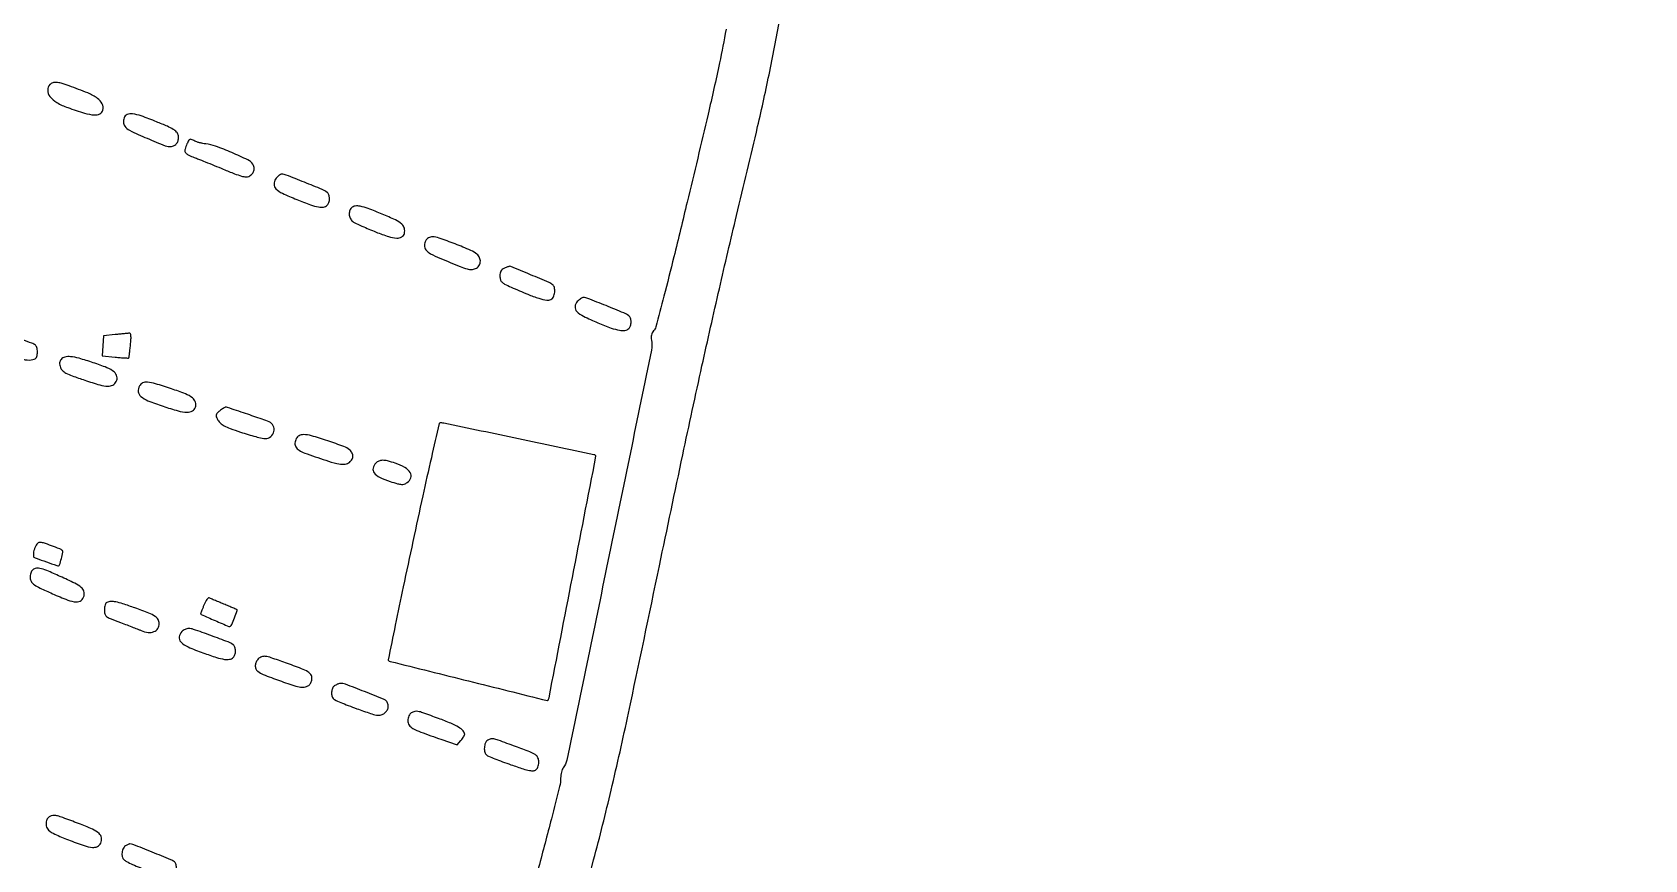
# Model space of a CAD drawing. Header units: metres. Extents: x 244 to 6504, y 133 to 4776.
# Drawn here: x 3806 to 4352, y 1086 to 1366 of the extents above; entities that cross this region are included whole.
import ezdxf

# ---------------------------------------------------------------- set-up
doc = ezdxf.new("R2010")
doc.units = ezdxf.units.M
doc.header["$MEASUREMENT"] = 0

msp = doc.modelspace()

# ---------------------------------------------------------------- linework, layer by layer
for points in [[(3073.43, 1797.58, -0.000015), (3212.47, 1744.26, -0.000001), (3356.48, 1689.04, -0.090549)], [(3368.99, 1721.3, 0.009906), (3366.1, 1712.52, -0.001067), (3364.33, 1706.81, -0.001723), (3362.8, 1701.96, -0.000256), (3361.42, 1697.66, -0.119228), (3361.26, 1697.41, -0.295746), (3360.94, 1697.34, -0.000001), (3222.9, 1750.06, -0.000075), (3098.13, 1797.73, -0.00214)], [(2390.74, 4302.36, -0.000001), (2436.6, 4383.87, -0.253439)], [(5649.78, 2908.29, -0.000001), (5592.12, 2927.27, -0.000136)], [(2358.85, 2292.47, -0.000002), (2402.87, 2275.77, -0.000001), (2455, 2255.99, -0.000469)], [(2661.8, 3304.26, -0.000001), (2697.55, 3290.75, -0.000089)], [(2166.88, 2385.74, -0.000003), (2059.01, 2428.09, -0.099946)], [(2836.31, 1902.63, -0.000001), (2798.12, 1918.05, -0.081722)], [(2910.82, 2101.23, -0.000002), (2871.64, 2116.15, -0.08954)], [(2835.59, 1257.96, 0.000001), (2811.6, 1266.94)], [(2724.87, 2153.38, -0.00001), (2851.52, 2105.29, -0.308463)], [(3433.83, 1894.18, -0.000012), (3289.85, 1953, -0.000025), (3146.63, 2011.53, -0.11823)], [(2592.86, 1267.89, -0.000002), (2552.45, 1283.32, -0.105537)], [(3734.93, 1774.32, -0.000007), (3697.02, 1788.85, -0.036058)], [(4102.26, 1718.24, 0.025724), (4102.24, 1717.05, -0.052527), (4102.01, 1713.85, -0.000214), (4095.69, 1678.74, -0.000061), (4089.16, 1642.58, -0.212207), (4088.67, 1641.87, -0.229261), (4088.57, 1641.86, -0.000003), (4069.13, 1648.86, -0.000251), (4047.72, 1656.59, -0.000151), (4022.31, 1665.79, -0.001957), (3986.05, 1679.08, -0.000933), (3939.51, 1696.45, -0.000837), (3885.68, 1716.76, -0.000632), (3826.61, 1739.25, -0.000098), (3776.91, 1758.25, -0.000161)], [(3121.11, 1058.8, -0.000012), (2978.85, 1116.92, -0.000024), (2837.26, 1174.78, -0.126636)], [(3986.06, 1048.71, 0.00194), (3996.04, 1085.66, 0.007015), (4001.97, 1109.29, 0.005701), (4007.81, 1135.33, 0.000966), (4018.29, 1185.17, -0.000991), (4026.18, 1222.71, -0.00189), (4032.69, 1252.84, -0.002255), (4038.56, 1278.91, -0.002586), (4044.4, 1303.75, 0.001763), (4051.51, 1333.77, 0.006824), (4055.6, 1352.47, 0.006852), (4059.17, 1371.23, 0.001788)], [(4040.81, 1366.72, -0.007138), (4038.6, 1355.33, -0.006243), (4034.75, 1337.95, -0.001369), (4027.66, 1308.19, -0.001278), (4023.17, 1289.72, -0.003275), (4019.79, 1276.38, -0.001203), (4017.05, 1265.98, -0.119605), (4016.34, 1264.66, 0.057273), (4015.85, 1263.98, 0.06714), (4015.56, 1263.25, 0.064507), (4015.48, 1262.44, 0.047459), (4015.58, 1261.54, -0.103274), (4015.59, 1258.18, -0.000118), (4001.33, 1188.92, -0.000099), (3986.98, 1119.42, -0.124443), (3985.76, 1116.89, 0.083335), (3985.42, 1116.32, 0.030795), (3985.14, 1115.42, 0.02949), (3984.94, 1114.38, 0.031334), (3984.88, 1113.35, -0.061267), (3984.53, 1110.54, -0.002029), (3981.75, 1099.6, -0.002481), (3977.41, 1083.14, -0.000504), (3969.55, 1054.01, -0.005326)]]:
    msp.add_lwpolyline(points, format="xyb")
for points in [[(3812.12, 1348, 0.205287), (3811.36, 1346.1, 0.160274), (3812.11, 1343.99, 0.096328), (3814.49, 1341.91, 0.04647), (3818.17, 1340.21, 0.011498), (3823.84, 1338.34, 0.056473), (3827.15, 1337.73, 0.135225), (3829.05, 1338.12, 0.226386), (3830.03, 1339.39, 0.16632), (3829.77, 1341.52, 0.125871), (3828.25, 1343.34, 0.059157), (3824.94, 1345.16, 0.011996), (3818.67, 1347.54, 0.012707), (3815.93, 1348.42, 0.054188), (3814.24, 1348.73, 0.097255), (3813.06, 1348.58, 0.117618)], [(3837.2, 1336.71, 0.053015), (3837, 1335.98, 0.0622), (3836.98, 1335.26, 0.062992), (3837.13, 1334.57, 0.056533), (3837.45, 1333.91, 0.141631), (3839.04, 1332.52, 0.008107), (3845.02, 1329.81, 0.00846), (3851.08, 1327.32, 0.131599), (3853.29, 1327.07, 0.112263), (3854.42, 1327.51, 0.116029), (3855.23, 1328.4, 0.106788), (3855.6, 1329.61, 0.083294), (3855.49, 1331, 0.133706), (3854.96, 1331.95, 0.062358), (3853.83, 1332.84, 0.032903), (3851.85, 1333.87, 0.006764), (3848.21, 1335.4, 0.010712), (3843.02, 1337.38, 0.056301), (3840.05, 1338.08, 0.13226), (3838.27, 1337.82, 0.200759)], [(3858.46, 1327.9, 0.03713), (3857.82, 1326.17, 0.181295), (3857.9, 1325.14, 0.1642), (3858.65, 1324.37, 0.029203), (3860.51, 1323.53, -0.004294), (3862.06, 1322.92, -0.000964), (3864.68, 1321.86, -0.000999), (3867.71, 1320.63, -0.000967), (3870.76, 1319.37, 0.005869), (3874.58, 1317.83, 0.024814), (3876.93, 1317.05, 0.041549), (3878.48, 1316.76, 0.150163), (3879.46, 1316.95, 0.083168), (3880.52, 1317.77, 0.113559), (3881.13, 1318.82, 0.120271), (3881.19, 1319.97, 0.101093), (3880.73, 1321.11, 0.135735), (3879.11, 1322.51, 0.009763), (3873.66, 1324.98, 0.013381), (3868.16, 1327.17, 0.063757), (3864.86, 1327.92, -0.020405), (3863.83, 1328.07, -0.016992), (3862.75, 1328.3, -0.017327), (3861.77, 1328.58, -0.043832), (3861.1, 1328.87, 0.016287), (3859.93, 1329.45, 0.197798), (3859.44, 1329.47, 0.185182), (3859.07, 1329.14, 0.013996)], [(3888.46, 1316.05, 0.144616), (3887.92, 1314.26, 0.204264), (3888.56, 1312.74, 0.083875), (3890.77, 1311.22, 0.013489), (3895.6, 1309.13, 0.007872), (3900.3, 1307.33, 0.0413), (3902.96, 1306.59, 0.085269), (3904.69, 1306.57, 0.158885), (3905.92, 1307.19, 0.121634), (3906.49, 1308.15, 0.077376), (3906.68, 1309.44, 0.079483), (3906.47, 1310.69, 0.145899), (3905.88, 1311.53, 0.068358), (3904.22, 1312.5, 0.00325), (3898.2, 1314.95, 0.002585), (3892.04, 1317.38, 0.092773), (3890.54, 1317.66, 0.119532), (3890.07, 1317.55, 0.046079), (3889.51, 1317.19, 0.042267), (3888.94, 1316.67, 0.040455)], [(3914.13, 1306.27, 0.128172), (3913.48, 1305.16, 0.105458), (3913.39, 1303.79, 0.102069), (3913.87, 1302.47, 0.112338), (3914.83, 1301.5, 0.03319), (3915.75, 1300.99, 0.004882), (3917.68, 1300.1, 0.005492), (3919.99, 1299.1, 0.004693), (3922.45, 1298.1, 0.017028), (3926.68, 1296.58, 0.065423), (3929.43, 1296.08, 0.13651), (3931.12, 1296.46, 0.208338), (3932.03, 1297.63, 0.130376), (3932.03, 1299.37, 0.148625), (3931.14, 1300.79, 0.069478), (3929, 1302.19, 0.012047), (3924.55, 1304.16, 0.007519), (3919.77, 1306.05, 0.040607), (3917.08, 1306.83, 0.085225), (3915.36, 1306.88, 0.16268)], [(3939.23, 1295.25, 0.119913), (3938.79, 1293.55, 0.174689), (3939.29, 1292.1, 0.100068), (3940.91, 1290.75, 0.025163), (3944.04, 1289.26, 0.001711), (3950.87, 1286.46, 0.025997), (3953.29, 1285.62, 0.081144), (3954.75, 1285.44, 0.096883), (3956.1, 1285.76, 0.129612), (3957.2, 1286.66, 0.134334), (3957.7, 1287.97, 0.127902), (3957.47, 1289.41, 0.112015), (3956.56, 1290.63, 0.077249), (3954.51, 1291.9, 0.007778), (3949.16, 1294.07, 0.007385), (3943.74, 1296.08, 0.085273), (3941.51, 1296.46, 0.066518), (3940.83, 1296.37, 0.056282), (3940.17, 1296.11, 0.05839), (3939.6, 1295.71, 0.089118)], [(3965.83, 1285.84, 0.067724), (3965.14, 1285.45, 0.101558), (3964.68, 1284.92, 0.088024), (3964.42, 1284.2, 0.040545), (3964.34, 1283.2, 0.063357), (3964.49, 1282.01, 0.136076), (3964.95, 1281.21, 0.077868), (3965.94, 1280.5, 0.011613), (3968.15, 1279.46, 0.006922), (3973.75, 1277.05, 0.022699), (3977.53, 1275.69, 0.031718), (3980.16, 1275.05, 0.167935), (3981.6, 1275.28, 0.163722), (3982.47, 1276.2, 0.084967), (3982.88, 1277.75, 0.085529), (3982.75, 1279.33, 0.169959), (3982.06, 1280.37, 0.061554), (3980.97, 1281, 0.001059), (3974.63, 1283.68, 0.00044), (3967.99, 1286.45, 0.167394), (3967.48, 1286.48, 0.025223), (3967.37, 1286.45, 0.000768), (3966.93, 1286.28, 0.001514), (3966.42, 1286.08, 0.001046)], [(3990.51, 1274.6, 0.164434), (3989.76, 1272.87, 0.215867), (3990.33, 1271.27, 0.087097), (3992.63, 1269.6, 0.01621), (3997.41, 1267.44, 0.009425), (4002.01, 1265.64, 0.042143), (4004.8, 1264.87, 0.080901), (4006.64, 1264.82, 0.163436), (4007.93, 1265.46, 0.121591), (4008.51, 1266.42, 0.077427), (4008.7, 1267.71, 0.079819), (4008.49, 1268.95, 0.149344), (4007.9, 1269.77, 0.06414), (4006.24, 1270.73, 0.002964), (4000.22, 1273.2, 0.002213), (3994.03, 1275.66, 0.093926), (3992.64, 1275.93, 0.102421), (3992.2, 1275.84, 0.037062), (3991.63, 1275.54, 0.034871), (3991.04, 1275.11, 0.034854)], [(3789.84, 1264.29, 0.061664), (3789.18, 1263.45, 0.092917), (3788.86, 1262.58, 0.086608), (3788.87, 1261.6, 0.047357), (3789.19, 1260.45, 0.216571), (3790.34, 1259.32, 0.006662), (3796.76, 1257.06, 0.010274), (3803.06, 1255.08, 0.099791), (3805.83, 1254.85, 0.045807), (3806.8, 1255.05, 0.134977), (3807.36, 1255.41, 0.124347), (3807.69, 1256.03, 0.036166), (3807.88, 1257.1, 0.04111), (3807.89, 1257.94, 0.042841), (3807.77, 1258.75, 0.046745), (3807.53, 1259.43, 0.119447), (3807.22, 1259.83, 0.082884), (3806.04, 1260.48, 0.001541), (3799.36, 1262.82, 0.001556), (3792.67, 1265.11, 0.081913), (3791.33, 1265.33, 0.129576), (3791.09, 1265.27, 0.023659), (3790.71, 1265.02, 0.024043), (3790.27, 1264.69, 0.019801)], [(3834.18, 1263.4), (3830.2, 1263.01), (3830, 1259.63), (3829.81, 1256.24), (3834.23, 1255.79, 0.004367), (3835.93, 1255.63, 0.006951), (3837.4, 1255.53, 0.002286), (3838.65, 1255.46, 0.239571), (3838.8, 1255.53, 0.136077), (3838.87, 1255.7, 0.001598), (3839.03, 1256.88, 0.004699), (3839.2, 1258.26, 0.003035), (3839.37, 1259.86, 0.009098), (3839.54, 1261.88, 0.04082), (3839.52, 1263.07, 0.093294), (3839.33, 1263.7, 0.318689), (3838.97, 1263.89, -0.007271), (3838.45, 1263.83, -0.000735), (3837.22, 1263.7, -0.000921), (3835.76, 1263.55, -0.000734)], [(3815.93, 1255.02, 0.070761), (3815.57, 1254.45, 0.080406), (3815.41, 1253.83, 0.069429), (3815.45, 1253.11, 0.038095), (3815.68, 1252.26, 0.118937), (3816.34, 1251.24, 0.069485), (3817.54, 1250.39, 0.033535), (3819.67, 1249.46, 0.005614), (3823.88, 1248, 0.009482), (3829.03, 1246.38, 0.060414), (3831.72, 1245.94, 0.139384), (3833.38, 1246.33, 0.143224), (3834.55, 1247.53, 0.180955), (3834.78, 1249.24, 0.166443), (3833.85, 1250.76, 0.07565), (3831.38, 1252.22, 0.017084), (3826.78, 1253.9, 0.009703), (3821.96, 1255.38, 0.043638), (3819.07, 1255.93, 0.08437), (3817.19, 1255.81, 0.162452)], [(3842.41, 1246.03, 0.146551), (3842.02, 1244.1, 0.194769), (3842.83, 1242.52, 0.083125), (3845.28, 1241.04, 0.014328), (3850.39, 1239.17, 0.012772), (3855.47, 1237.62, 0.059478), (3858.49, 1237.16, 0.131012), (3860.3, 1237.58, 0.196292), (3861.33, 1238.81, 0.152642), (3861.34, 1240.56, 0.15482), (3860.34, 1241.99, 0.070743), (3857.95, 1243.35, 0.013424), (3853.23, 1245.07, 0.007285), (3847.82, 1246.78, 0.050875), (3845.1, 1247.31, 0.127403), (3843.49, 1247.04, 0.16695)], [(3869.52, 1237.55, 0.024579), (3868.62, 1236.73, 0.151728), (3868.34, 1236.19, 0.149041), (3868.41, 1235.57, 0.023455), (3868.95, 1234.46, 0.089925), (3869.78, 1233.44, 0.055689), (3871.06, 1232.57, 0.032805), (3873.09, 1231.66, 0.008038), (3876.55, 1230.44, 0.0076), (3879.21, 1229.6, 0.009037), (3881.74, 1228.88, 0.008022), (3883.9, 1228.35, 0.05617), (3884.97, 1228.23, 0.174406), (3886.82, 1228.9, 0.162791), (3887.89, 1230.61, 0.17021), (3887.69, 1232.57, 0.187824), (3886.32, 1233.87, 0.014538), (3883.9, 1234.78, 0.001602), (3878.31, 1236.68, 0.000412), (3872.19, 1238.73, 0.080722), (3871.55, 1238.83, 0.127133), (3871.28, 1238.76, 0.015008), (3870.76, 1238.45, 0.017177), (3870.16, 1238.04, 0.013291)], [(3934.9, 1193.46, 0.000742), (3931.64, 1178.08, 0.001229), (3928.95, 1165.09, 0.000069), (3926.55, 1153.4, 0.27518), (3926.63, 1153.15, 0.113966), (3927.2, 1152.86, 0.000032), (3953.72, 1146.24, 0.000014), (3980.4, 1139.58, 0.335427), (3980.62, 1139.68, 0.082388), (3980.95, 1140.57, 0.000022), (3988.86, 1181.26, 0.000008), (3996.82, 1222.24, 0.286427), (3996.72, 1222.52, 0.110434), (3996.14, 1222.78, 0.000033), (3970.6, 1228.14, 0.000062), (3945.31, 1233.44, 0.057955), (3944.13, 1233.55, 0.342132), (3943.79, 1233.28, 0.000257), (3941.14, 1221.77, 0.002492), (3938.23, 1208.83, 0.001503)], [(3895.44, 1228.21, 0.103591), (3895, 1226.71, 0.153907), (3895.3, 1225.39, 0.121759), (3896.4, 1224.26, 0.053006), (3898.3, 1223.35, 0.004234), (3905.43, 1220.88, 0.025234), (3909.21, 1219.82, 0.051009), (3911.58, 1219.53, 0.151218), (3913.13, 1219.97, 0.089538), (3914.17, 1220.96, 0.138193), (3914.6, 1222.11, 0.140987), (3914.36, 1223.3, 0.094777), (3913.5, 1224.4, 0.091715), (3911.57, 1225.54, 0.007669), (3906.07, 1227.46, 0.008688), (3900.56, 1229.18, 0.071511), (3897.96, 1229.56, 0.056154), (3897.15, 1229.47, 0.066982), (3896.44, 1229.2, 0.071044), (3895.86, 1228.77, 0.076094)], [(3922.33, 1219.91, 0.143179), (3921.41, 1218.22, 0.225173), (3921.77, 1216.65, 0.115771), (3923.64, 1215.16, 0.030592), (3927.2, 1213.74, 0.008155), (3929.73, 1212.96, 0.054334), (3931.03, 1212.72, 0.099967), (3931.98, 1212.85, 0.062537), (3933, 1213.35, 0.166127), (3934.23, 1214.93, 0.225416), (3934.03, 1216.7, 0.126984), (3932.2, 1218.46, 0.048898), (3928.95, 1219.88, 0.015091), (3926.27, 1220.67, 0.062945), (3924.6, 1220.88, 0.104944), (3923.39, 1220.63, 0.09299)], [(3806.86, 1190.81, 0.02453), (3806.62, 1189.87, 0.038422), (3806.52, 1189.05, 0.044784), (3806.55, 1188.41, 0.224742), (3806.73, 1188.12, 0.051508), (3807.48, 1187.76, 0.001389), (3810.93, 1186.52, 0.000904), (3814.48, 1185.27, 0.08484), (3815.02, 1185.17, 0.333169), (3815.4, 1185.46, 0.008952), (3815.99, 1187.61, 0.009798), (3816.49, 1189.77, 0.253954), (3816.33, 1190.33, 0.101916), (3815.42, 1190.93, 0.007814), (3812.66, 1191.98, 0.008967), (3809.9, 1192.92, 0.078033), (3808.62, 1193.12, 0.164607), (3808.15, 1192.96, 0.067433), (3807.66, 1192.48, 0.05342), (3807.22, 1191.74, 0.034551)], [(3806.06, 1183.56, 0.082672), (3805.77, 1183.06, 0.0392), (3805.56, 1182.35, 0.037456), (3805.45, 1181.56, 0.043436), (3805.48, 1180.79, 0.125825), (3805.91, 1179.68, 0.090297), (3806.86, 1178.75, 0.038536), (3808.77, 1177.67, 0.005149), (3812.97, 1175.75, 0.012416), (3818.16, 1173.6, 0.07401), (3821.01, 1172.96, 0.185527), (3822.67, 1173.46, 0.167515), (3823.65, 1174.97, 0.141086), (3823.6, 1176.57, 0.142953), (3822.7, 1177.88, 0.058296), (3820.52, 1179.28, 0.007993), (3815.6, 1181.59, 0.007083), (3811.02, 1183.58, 0.047987), (3808.66, 1184.31, 0.114882), (3807.17, 1184.27, 0.15718)], [(3831.36, 1172.81, 0.170271), (3831.04, 1172.53, 0.049689), (3830.78, 1171.93, 0.043682), (3830.59, 1171.14, 0.034876), (3830.53, 1170.26, 0.065456), (3830.71, 1168.9, 0.16287), (3831.26, 1168.07, 0.070229), (3832.5, 1167.35, 0.005759), (3836, 1165.99, -0.000986), (3838.2, 1165.16, -0.001129), (3840.3, 1164.35, -0.001017), (3842.08, 1163.66, -0.006465), (3842.98, 1163.29, 0.068653), (3845.35, 1162.66, 0.12518), (3847.31, 1162.91, 0.162462), (3848.6, 1163.98, 0.13906), (3849.08, 1165.68, 0.132538), (3848.72, 1167.03, 0.119436), (3847.72, 1168.07, 0.048947), (3845.61, 1169.14, 0.006319), (3840.88, 1170.92, 0.006368), (3836.77, 1172.35, 0.031425), (3834.4, 1172.98, 0.057698), (3832.76, 1173.11, 0.087516)], [(3864.29, 1172.11, -0.001172), (3863.91, 1171.12, -0.001534), (3863.55, 1170.22, -0.001125), (3863.25, 1169.46, -0.014423), (3863.13, 1169.19, 0.420078), (3863.29, 1168.74, 0.002184), (3867.98, 1166.67, 0.0023), (3872.68, 1164.64, 0.315817), (3873.25, 1164.76, 0.090476), (3873.64, 1165.36, 0.004199), (3874.55, 1167.63, 0.001838), (3875.48, 1170.04, 0.304714), (3875.42, 1170.31, 0.085532), (3875.27, 1170.4, 0.000779), (3874.03, 1170.94, 0.002633), (3872.6, 1171.55, 0.001695), (3870.94, 1172.24, -0.000217), (3869.24, 1172.95, -0.000289), (3867.7, 1173.58, -0.000203), (3866.4, 1174.12, -0.00294), (3865.95, 1174.31, 0.28843), (3865.62, 1174.26, 0.052584), (3865.18, 1173.79, 0.042391), (3864.71, 1173.05, 0.026438)], [(3856.75, 1162.94, 0.162104), (3855.83, 1161.12, 0.235225), (3856.39, 1159.44, 0.093503), (3858.84, 1157.75, 0.017835), (3863.9, 1155.73, 0.008355), (3868.48, 1154.17, 0.040185), (3871.16, 1153.54, 0.078941), (3872.9, 1153.55, 0.156566), (3874.12, 1154.17, 0.121588), (3874.7, 1155.13, 0.077431), (3874.89, 1156.42, 0.079844), (3874.68, 1157.66, 0.149603), (3874.09, 1158.48, 0.071711), (3872.4, 1159.42, 0.003767), (3866.58, 1161.59, 0.003366), (3860.68, 1163.69, 0.084076), (3858.99, 1163.98, 0.069846), (3858.45, 1163.9, 0.038933), (3857.83, 1163.67, 0.037967), (3857.23, 1163.33, 0.049797)], [(3882.58, 1153.66, 0.087346), (3881.86, 1152.63, 0.100505), (3881.58, 1151.47, 0.109156), (3881.78, 1150.36, 0.120426), (3882.43, 1149.49, 0.081379), (3884.28, 1148.4, 0.006072), (3889.78, 1146.36, 0.006158), (3895.32, 1144.46, 0.079441), (3897.47, 1144.11, 0.073964), (3898.86, 1144.31, 0.11597), (3899.89, 1144.91, 0.12057), (3900.53, 1145.89, 0.084099), (3900.75, 1147.19, 0.148308), (3900.39, 1148.39, 0.114907), (3899.39, 1149.33, 0.040283), (3897.22, 1150.36, 0.003969), (3891.79, 1152.37, 0.004377), (3886.97, 1154.07, 0.047724), (3884.97, 1154.55, 0.127669), (3883.72, 1154.4, 0.104509)], [(3908.53, 1144.71, 0.140964), (3907.82, 1143.96, 0.085143), (3907.43, 1142.79, 0.079913), (3907.46, 1141.47, 0.097992), (3907.9, 1140.33, 0.143794), (3908.37, 1139.91, 0.00582), (3910.47, 1138.97, 0.00978), (3913.01, 1137.93, 0.006731), (3915.93, 1136.84, 0.003863), (3920.55, 1135.22, 0.036626), (3922.57, 1134.7, 0.091397), (3923.86, 1134.7, 0.099717), (3925.02, 1135.16, 0.078507), (3925.97, 1136.02, 0.107673), (3926.48, 1137.05, 0.11252), (3926.51, 1138.16, 0.091874), (3926.06, 1139.26, 0.157074), (3925.17, 1140, 0.00217), (3918.55, 1142.62, 0.0032), (3912.08, 1145.11, 0.095051), (3910.36, 1145.4, 0.064841), (3910.02, 1145.35, 0.020708), (3909.55, 1145.19, 0.020275), (3909.03, 1144.97, 0.021309)], [(3934.37, 1135.44, 0.095999), (3933.9, 1135.03, 0.062235), (3933.53, 1134.41, 0.055781), (3933.29, 1133.64, 0.047297), (3933.21, 1132.79, 0.1495), (3933.66, 1131.32, 0.116436), (3934.89, 1130.18, 0.040229), (3937.58, 1128.93, 0.003873), (3944.36, 1126.5), (3949.88, 1124.56), (3951.15, 1126.13, 0.013359), (3951.64, 1126.76, 0.017199), (3952.05, 1127.37, 0.015093), (3952.35, 1127.89, 0.125572), (3952.42, 1128.15, 0.199444), (3951.93, 1129.32, 0.05925), (3950.38, 1130.54, 0.036994), (3947.74, 1131.89, 0.011612), (3943.59, 1133.52, 0.001773), (3938.27, 1135.46, 0.035089), (3936.6, 1135.93, 0.112054), (3935.53, 1135.91, 0.071606)], [(3960.2, 1126.17, 0.168528), (3959.42, 1125.25, 0.077742), (3959.07, 1123.7, 0.077613), (3959.21, 1122.11, 0.166538), (3959.87, 1121.09, 0.069689), (3960.49, 1120.74, 0.003603), (3962.62, 1119.88, 0.005663), (3965.19, 1118.91, 0.004077), (3968.07, 1117.88, 0.004536), (3972.25, 1116.47, 0.031323), (3974.35, 1115.93, 0.071153), (3975.64, 1115.86, 0.151032), (3976.55, 1116.24, 0.081921), (3977, 1116.77, 0.063385), (3977.32, 1117.46, 0.056409), (3977.47, 1118.28, 0.042474), (3977.46, 1119.21, 0.102283), (3977.07, 1120.47, 0.128787), (3976.23, 1121.35, 0.046756), (3974.44, 1122.24, 0.003978), (3969.64, 1124.04, 0.001028), (3963.74, 1126.18, 0.031208), (3962.23, 1126.62, 0.119949), (3961.28, 1126.61, 0.068023)], [(3812.51, 1100.59, 0.083227), (3812.05, 1100.39, 0.052801), (3811.6, 1100.01, 0.051386), (3811.22, 1099.53, 0.064874), (3810.98, 1099.02, 0.121857), (3810.86, 1097.18, 0.168992), (3811.66, 1095.76, 0.076601), (3813.77, 1094.4, 0.01198), (3818.36, 1092.49, 0.009033), (3823.7, 1090.54, 0.057559), (3826.51, 1089.91, 0.142088), (3828.18, 1090.21, 0.172251), (3829.29, 1091.36, 0.142024), (3829.55, 1093.16, 0.178697), (3828.76, 1094.64, 0.078269), (3826.52, 1096.08, 0.013318), (3821.82, 1098, 0.001243), (3816.5, 1099.99, 0.021071), (3814.72, 1100.57, 0.065446), (3813.61, 1100.73, 0.066631)], [(3837.65, 1090.39, 0.096104), (3837.18, 1089.98, 0.062577), (3836.81, 1089.36, 0.055902), (3836.57, 1088.58, 0.04673), (3836.49, 1087.73, 0.064401), (3836.64, 1086.58, 0.132977), (3837.09, 1085.81, 0.079152), (3838.03, 1085.12, 0.013102), (3840.07, 1084.16, 0.010559), (3845.14, 1082.04, 0.023025), (3849.13, 1080.68, 0.025478), (3852.13, 1079.98, 0.187037), (3853.55, 1080.25, 0.132787), (3854.42, 1081.18, 0.085795), (3854.87, 1082.6, 0.089509), (3854.82, 1084.02, 0.167017), (3854.23, 1085, 0.075459), (3853, 1085.74, 0.001727), (3846.68, 1088.32, 0.001266), (3840.21, 1090.92, 0.108946), (3839.18, 1091.09, 0.080847), (3838.97, 1091.04, 0.012454), (3838.58, 1090.88, 0.013625), (3838.12, 1090.65, 0.011458)]]:
    msp.add_lwpolyline(points, format="xyb", close=True)

doc.saveas('drawing.dxf')
